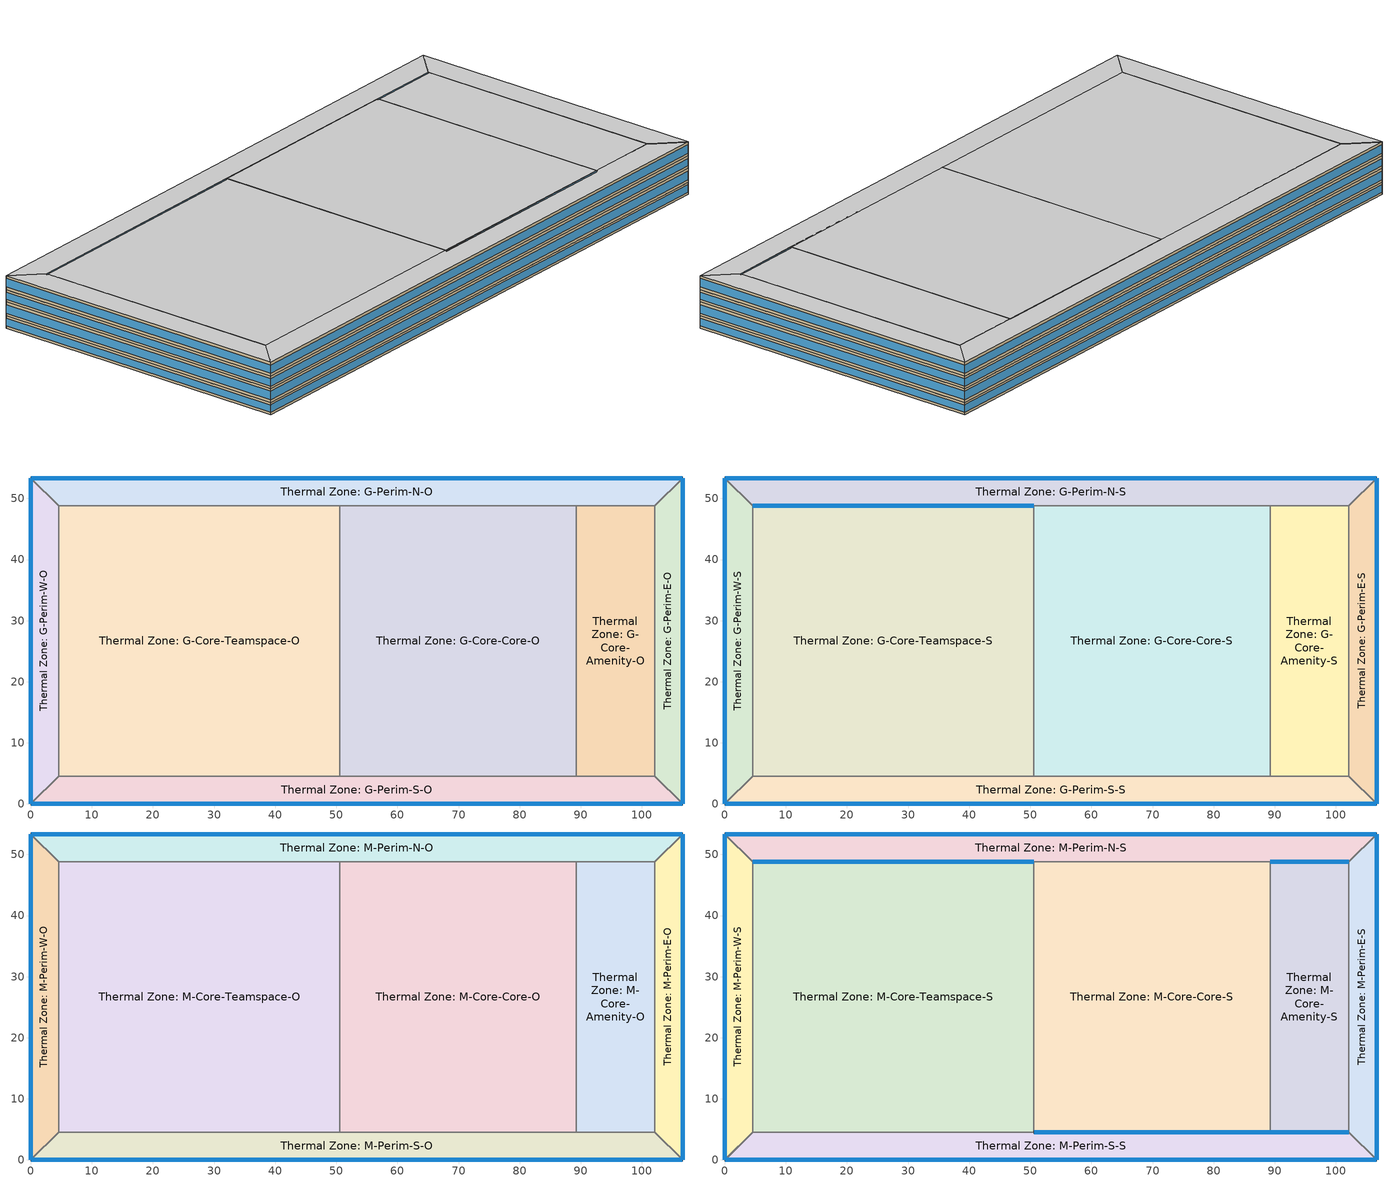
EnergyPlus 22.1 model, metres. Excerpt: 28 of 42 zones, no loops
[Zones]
Thermal Zone: G-Core-Amenity-O
 floor ground (ExtSlabCarpet 4in ClimateZone 1-8): 102.11,48.77 102.11,4.57 89.21,4.57 89.21,48.77 z0
 wall to Thermal Zone: G-Perim-N-O (Interior Wall): 102.11,48.77 89.21,48.77 z0:2.13
 wall to Thermal Zone: G-Perim-E-O (Interior Wall): 102.11,4.57 102.11,48.77 z0:2.13
 wall to Thermal Zone: G-Perim-S-O (Interior Wall): 89.21,4.57 102.11,4.57 z0:2.13
 wall to Thermal Zone: G-Core-Core-O (Interior Wall): 89.21,48.77 89.21,4.57 z0:2.13
Thermal Zone: G-Core-Core-O
 floor ground (ExtSlabCarpet 4in ClimateZone 1-8): 89.21,48.77 89.21,4.57 50.6,4.57 50.6,48.77 z0
 wall to Thermal Zone: G-Perim-S-O (Interior Wall): 50.6,4.57 89.21,4.57 z0:2.13
 wall to Thermal Zone: G-Core-Teamspace-O (Interior Wall): 50.6,48.77 50.6,4.57 z0:2.13
 wall to Thermal Zone: G-Perim-N-O (Interior Wall): 89.21,48.77 50.6,48.77 z0:2.13
Thermal Zone: G-Core-Teamspace-O
 floor ground (ExtSlabCarpet 4in ClimateZone 1-8): 50.6,48.77 50.6,4.57 4.57,4.57 4.57,48.77 z0
 wall to Thermal Zone: G-Perim-S-O (Interior Wall): 4.57,4.57 50.6,4.57 z0:2.13
 wall to Thermal Zone: G-Perim-W-O (Interior Wall): 4.57,48.77 4.57,4.57 z0:2.13
 wall to Thermal Zone: G-Perim-N-O (Interior Wall): 50.6,48.77 4.57,48.77 z0:2.13
Thermal Zone: G-Perim-E-O
 floor ground (ExtSlabCarpet 4in ClimateZone 1-8): 106.68,53.34 106.68,0 102.11,4.57 102.11,48.77 z0
 wall outside (NewConstruction_RSI_2.466_Rvalue_14.000): 106.68,0 106.68,53.34 z0:2.13
 wall to Thermal Zone: G-Perim-S-O (Interior Wall): 102.11,4.57 106.68,0 z0:2.13
 wall to Thermal Zone: G-Perim-N-O (Interior Wall): 106.68,53.34 102.11,48.77 z0:2.13
 window (Glazing_ufactor_2.044_shgc_0.320): 106.68,0.03 106.68,53.31 z0.43:1.71
Thermal Zone: G-Perim-N-O
 floor ground (ExtSlabCarpet 4in ClimateZone 1-8): 106.68,53.34 102.11,48.77 4.57,48.77 0,53.34 z0
 wall outside (NewConstruction_RSI_2.466_Rvalue_14.000): 106.68,53.34 0,53.34 z0:2.13
 wall to Thermal Zone: G-Perim-W-O (Interior Wall): 0,53.34 4.57,48.77 z0:2.13
 window (Glazing_ufactor_2.044_shgc_0.320): 106.63,53.34 0.05,53.34 z0.43:1.71
Thermal Zone: G-Perim-S-O
 floor ground (ExtSlabCarpet 4in ClimateZone 1-8): 106.68,0 0,0 4.57,4.57 102.11,4.57 z0
 wall outside (NewConstruction_RSI_2.466_Rvalue_14.000): 0,0 106.68,0 z0:2.13
 wall to Thermal Zone: G-Perim-W-O (Interior Wall): 4.57,4.57 0,0 z0:2.13
 window (Glazing_ufactor_2.044_shgc_0.320): 0.05,0 106.63,0 z0.43:1.71
Thermal Zone: G-Perim-W-O
 floor ground (ExtSlabCarpet 4in ClimateZone 1-8): 0,53.34 4.57,48.77 4.57,4.57 0,0 z0
 wall outside (NewConstruction_RSI_2.466_Rvalue_14.000): 0,53.34 0,0 z0:2.13
 window (Glazing_ufactor_2.044_shgc_0.320): 0,53.31 0,0.03 z0.43:1.71
Thermal Zone: G-Core-Amenity-S
 floor to Thermal Zone: G-Core-Amenity-O (Interior Floor_Air): 102.11,48.77 102.11,4.57 89.21,4.57 89.21,48.77 z2.13
 wall to Thermal Zone: G-Perim-S-S (Interior Wall): 89.21,4.57 102.11,4.57 z4.27:4.57; 89.21,4.57 102.11,4.57 z2.13:4.27
 wall to Thermal Zone: G-Perim-N-S (Interior Wall): 102.11,48.77 89.21,48.77 z2.13:4.27; 102.11,48.77 89.21,48.77 z4.27:4.57
 wall to Thermal Zone: G-Perim-E-S (Interior Wall): 102.11,4.57 102.11,48.77 z2.13:4.57
 wall to Thermal Zone: G-Core-Core-S (Interior Wall): 89.21,48.77 89.21,4.57 z2.13:4.57
 ceiling adiabatic (Interior Ceiling): 102.11,4.57 102.11,48.77 89.21,48.77 89.21,4.57 z4.57
Thermal Zone: G-Core-Core-S
 floor to Thermal Zone: G-Core-Core-O (Interior Floor_Air): 89.21,48.77 89.21,4.57 50.6,4.57 50.6,48.77 z2.13
 wall to Thermal Zone: G-Perim-S-S (Interior Wall): 50.6,4.57 89.21,4.57 z2.13:4.27
 wall to Thermal Zone: G-Core-Teamspace-S (Interior Wall): 50.6,48.77 50.6,4.57 z2.13:4.57
 wall to Thermal Zone: G-Perim-N-S (Interior Wall): 89.21,48.77 50.6,48.77 z2.13:4.27
 ceiling adiabatic (Interior Ceiling): 89.21,4.57 89.21,48.77 50.6,48.77 50.6,4.57 z4.57
Thermal Zone: G-Core-Teamspace-S
 floor to Thermal Zone: G-Core-Teamspace-O (Interior Floor_Air): 50.6,48.77 50.6,4.57 4.57,4.57 4.57,48.77 z2.13
 wall outside (NewConstruction_RSI_2.466_Rvalue_14.000): 50.6,48.77 4.57,48.77 z4.27:4.57
 wall to Thermal Zone: G-Perim-S-S (Interior Wall): 4.57,4.57 50.6,4.57 z2.13:4.27
 wall to Thermal Zone: G-Perim-W-S (Interior Wall): 4.57,48.77 4.57,4.57 z2.13:4.57
 wall to Thermal Zone: G-Perim-N-S (Interior Wall): 50.6,48.77 4.57,48.77 z2.13:4.27
 window (Glazing_ufactor_2.044_shgc_0.320): 50.57,48.77 4.6,48.77 z4.33:4.51
 ceiling adiabatic (Interior Ceiling): 50.6,4.57 50.6,48.77 4.57,48.77 4.57,4.57 z4.57
Thermal Zone: G-Perim-E-S
 floor to Thermal Zone: G-Perim-E-O (Interior Floor_Air): 106.68,53.34 106.68,0 102.11,4.57 102.11,48.77 z2.13
 wall outside (NewConstruction_RSI_2.466_Rvalue_14.000): 106.68,0 106.68,53.34 z2.13:4.57
 wall to Thermal Zone: G-Perim-S-S (Interior Wall): 102.11,4.57 106.68,0 z2.13:4.57
 wall to Thermal Zone: G-Perim-N-S (Interior Wall): 106.68,53.34 102.11,48.77 z2.13:4.57
 window (Glazing_ufactor_2.044_shgc_0.320): 106.68,0.03 106.68,53.31 z2.62:4.08
 ceiling adiabatic (Interior Ceiling): 106.68,0 106.68,53.34 102.11,48.77 102.11,4.57 z4.57
Thermal Zone: G-Perim-N-S
 floor to Thermal Zone: G-Perim-N-O (Interior Floor_Air): 106.68,53.34 102.11,48.77 4.57,48.77 0,53.34 z2.13
 wall outside (NewConstruction_RSI_2.466_Rvalue_14.000): 106.68,53.34 0,53.34 z2.13:4.57
 wall to Thermal Zone: G-Perim-W-S (Interior Wall): 0,53.34 4.57,48.77 z2.13:4.57
 window (Glazing_ufactor_2.044_shgc_0.320): 106.63,53.34 0.05,53.34 z2.62:4.08
 ceiling adiabatic (Interior Ceiling): 102.11,48.77 106.68,53.34 0,53.34 4.57,48.77 z4.57
Thermal Zone: G-Perim-S-S
 floor to Thermal Zone: G-Perim-S-O (Interior Floor_Air): 106.68,0 0,0 4.57,4.57 102.11,4.57 z2.13
 wall outside (NewConstruction_RSI_2.466_Rvalue_14.000): 0,0 106.68,0 z2.13:4.57
 wall to Thermal Zone: G-Perim-W-S (Interior Wall): 4.57,4.57 0,0 z2.13:4.57
 window (Glazing_ufactor_2.044_shgc_0.320): 0.05,0 106.63,0 z2.62:4.08
 ceiling adiabatic (Interior Ceiling): 106.68,0 102.11,4.57 4.57,4.57 0,0 z4.57
Thermal Zone: G-Perim-W-S
 floor to Thermal Zone: G-Perim-W-O (Interior Floor_Air): 0,53.34 4.57,48.77 4.57,4.57 0,0 z2.13
 wall outside (NewConstruction_RSI_2.466_Rvalue_14.000): 0,53.34 0,0 z2.13:4.57
 window (Glazing_ufactor_2.044_shgc_0.320): 0,53.31 0,0.03 z2.62:4.08
 ceiling adiabatic (Interior Ceiling): 4.57,4.57 4.57,48.77 0,53.34 0,0 z4.57
Thermal Zone: M-Core-Amenity-O
 floor adiabatic (Interior Floor): 102.11,48.77 102.11,4.57 89.21,4.57 89.21,48.77 z4.57
 wall to Thermal Zone: M-Perim-N-O (Interior Wall): 102.11,48.77 89.21,48.77 z4.57:6.71
 wall to Thermal Zone: M-Perim-E-O (Interior Wall): 102.11,4.57 102.11,48.77 z4.57:6.71
 wall to Thermal Zone: M-Perim-S-O (Interior Wall): 89.21,4.57 102.11,4.57 z4.57:6.71
 wall to Thermal Zone: M-Core-Core-O (Interior Wall): 89.21,48.77 89.21,4.57 z4.57:6.71
Thermal Zone: M-Core-Core-O
 floor adiabatic (Interior Floor): 89.21,48.77 89.21,4.57 50.6,4.57 50.6,48.77 z4.57
 wall to Thermal Zone: M-Perim-S-O (Interior Wall): 50.6,4.57 89.21,4.57 z4.57:6.71
 wall to Thermal Zone: M-Core-Teamspace-O (Interior Wall): 50.6,48.77 50.6,4.57 z4.57:6.71
 wall to Thermal Zone: M-Perim-N-O (Interior Wall): 89.21,48.77 50.6,48.77 z4.57:6.71
Thermal Zone: M-Core-Teamspace-O
 floor adiabatic (Interior Floor): 50.6,48.77 50.6,4.57 4.57,4.57 4.57,48.77 z4.57
 wall to Thermal Zone: M-Perim-S-O (Interior Wall): 4.57,4.57 50.6,4.57 z4.57:6.71
 wall to Thermal Zone: M-Perim-W-O (Interior Wall): 4.57,48.77 4.57,4.57 z4.57:6.71
 wall to Thermal Zone: M-Perim-N-O (Interior Wall): 50.6,48.77 4.57,48.77 z4.57:6.71
Thermal Zone: M-Perim-E-O
 floor adiabatic (Interior Floor): 106.68,53.34 106.68,0 102.11,4.57 102.11,48.77 z4.57
 wall outside (NewConstruction_RSI_2.466_Rvalue_14.000): 106.68,0 106.68,53.34 z4.57:6.71
 wall to Thermal Zone: M-Perim-S-O (Interior Wall): 102.11,4.57 106.68,0 z4.57:6.71
 wall to Thermal Zone: M-Perim-N-O (Interior Wall): 106.68,53.34 102.11,48.77 z4.57:6.71
 window (Glazing_ufactor_2.044_shgc_0.320): 106.68,0.03 106.68,53.31 z5:6.28
Thermal Zone: M-Perim-N-O
 floor adiabatic (Interior Floor): 106.68,53.34 102.11,48.77 4.57,48.77 0,53.34 z4.57
 wall outside (NewConstruction_RSI_2.466_Rvalue_14.000): 106.68,53.34 0,53.34 z4.57:6.71
 wall to Thermal Zone: M-Perim-W-O (Interior Wall): 0,53.34 4.57,48.77 z4.57:6.71
 window (Glazing_ufactor_2.044_shgc_0.320): 106.63,53.34 0.05,53.34 z5:6.28
Thermal Zone: M-Perim-S-O
 floor adiabatic (Interior Floor): 106.68,0 0,0 4.57,4.57 102.11,4.57 z4.57
 wall outside (NewConstruction_RSI_2.466_Rvalue_14.000): 0,0 106.68,0 z4.57:6.71
 wall to Thermal Zone: M-Perim-W-O (Interior Wall): 4.57,4.57 0,0 z4.57:6.71
 window (Glazing_ufactor_2.044_shgc_0.320): 0.05,0 106.63,0 z5:6.28
Thermal Zone: M-Perim-W-O
 floor adiabatic (Interior Floor): 0,53.34 4.57,48.77 4.57,4.57 0,0 z4.57
 wall outside (NewConstruction_RSI_2.466_Rvalue_14.000): 0,53.34 0,0 z4.57:6.71
 window (Glazing_ufactor_2.044_shgc_0.320): 0,53.31 0,0.03 z5:6.28
Thermal Zone: M-Core-Amenity-S
 floor to Thermal Zone: M-Core-Amenity-O (Interior Floor_Air): 102.11,48.77 102.11,4.57 89.21,4.57 89.21,48.77 z6.71
 wall to Thermal Zone: M-Perim-N-S (Interior Wall): 102.11,48.77 89.21,48.77 z6.71:8.84
 wall to Thermal Zone: M-Perim-E-S (Interior Wall): 102.11,4.57 102.11,48.77 z6.71:9.14
 wall to Thermal Zone: M-Perim-S-S (Interior Wall): 89.21,4.57 102.11,4.57 z6.71:8.84
 wall to Thermal Zone: M-Core-Core-S (Interior Wall): 89.21,48.77 89.21,4.57 z6.71:9.14
 ceiling adiabatic (Interior Ceiling): 102.11,4.57 102.11,48.77 89.21,48.77 89.21,4.57 z9.14
Thermal Zone: M-Core-Core-S
 floor to Thermal Zone: M-Core-Core-O (Interior Floor_Air): 89.21,48.77 89.21,4.57 50.6,4.57 50.6,48.77 z6.71
 wall outside (NewConstruction_RSI_2.466_Rvalue_14.000): 50.6,4.57 89.21,4.57 z8.84:9.14
 wall to Thermal Zone: M-Perim-S-S (Interior Wall): 50.6,4.57 89.21,4.57 z6.71:8.84
 wall to Thermal Zone: M-Core-Teamspace-S (Interior Wall): 50.6,48.77 50.6,4.57 z6.71:9.14
 wall to Thermal Zone: M-Perim-N-S (Interior Wall): 89.21,48.77 50.6,48.77 z6.71:8.84; 89.21,48.77 50.6,48.77 z8.84:9.14
 window (Glazing_ufactor_2.044_shgc_0.320): 50.62,4.57 89.2,4.57 z8.9:9.08
 ceiling adiabatic (Interior Ceiling): 89.21,4.57 89.21,48.77 50.6,48.77 50.6,4.57 z9.14
Thermal Zone: M-Core-Teamspace-S
 floor to Thermal Zone: M-Core-Teamspace-O (Interior Floor_Air): 50.6,48.77 50.6,4.57 4.57,4.57 4.57,48.77 z6.71
 wall to Thermal Zone: M-Perim-N-S (Interior Wall): 50.6,48.77 4.57,48.77 z6.71:8.84
 wall to Thermal Zone: M-Perim-W-S (Interior Wall): 4.57,48.77 4.57,4.57 z6.71:9.14
 wall to Thermal Zone: M-Perim-S-S (Interior Wall): 4.57,4.57 50.6,4.57 z6.71:8.84
 ceiling adiabatic (Interior Ceiling): 50.6,4.57 50.6,48.77 4.57,48.77 4.57,4.57 z9.14
Thermal Zone: M-Perim-E-S
 floor to Thermal Zone: M-Perim-E-O (Interior Floor_Air): 106.68,53.34 106.68,0 102.11,4.57 102.11,48.77 z6.71
 wall outside (NewConstruction_RSI_2.466_Rvalue_14.000): 106.68,0 106.68,53.34 z6.71:9.14
 wall to Thermal Zone: M-Perim-S-S (Interior Wall): 102.11,4.57 106.68,0 z6.71:9.14
 wall to Thermal Zone: M-Perim-N-S (Interior Wall): 106.68,53.34 102.11,48.77 z6.71:9.14
 window (Glazing_ufactor_2.044_shgc_0.320): 106.68,0.03 106.68,53.31 z7.19:8.66
 ceiling adiabatic (Interior Ceiling): 106.68,0 106.68,53.34 102.11,48.77 102.11,4.57 z9.14
Thermal Zone: M-Perim-N-S
 floor to Thermal Zone: M-Perim-N-O (Interior Floor_Air): 106.68,53.34 102.11,48.77 4.57,48.77 0,53.34 z6.71
 wall outside (NewConstruction_RSI_2.466_Rvalue_14.000): 106.68,53.34 0,53.34 z6.71:9.14; 89.21,48.77 102.11,48.77 / 4.57,48.77 50.6,48.77 z8.84:9.14
 wall to Thermal Zone: M-Perim-W-S (Interior Wall): 0,53.34 4.57,48.77 z6.71:9.14
 window (Glazing_ufactor_2.044_shgc_0.320): 106.63,53.34 0.05,53.34 z7.19:8.66; 89.22,48.77 102.1,48.77 / 4.6,48.77 50.57,48.77 z8.9:9.08
 ceiling adiabatic (Interior Ceiling): 102.11,48.77 106.68,53.34 0,53.34 4.57,48.77 z9.14
Thermal Zone: M-Perim-S-S
 floor to Thermal Zone: M-Perim-S-O (Interior Floor_Air): 106.68,0 0,0 4.57,4.57 102.11,4.57 z6.71
 wall outside (NewConstruction_RSI_2.466_Rvalue_14.000): 102.11,4.57 89.21,4.57 z8.84:9.14; 0,0 106.68,0 z6.71:9.14
 wall to Thermal Zone: M-Perim-W-S (Interior Wall): 4.57,4.57 0,0 z6.71:9.14
 window (Glazing_ufactor_2.044_shgc_0.320): 102.1,4.57 89.22,4.57 z8.9:9.08; 0.05,0 106.63,0 z7.19:8.66
 ceiling adiabatic (Interior Ceiling): 106.68,0 102.11,4.57 4.57,4.57 0,0 z9.14
Thermal Zone: M-Perim-W-S
 floor to Thermal Zone: M-Perim-W-O (Interior Floor_Air): 0,53.34 4.57,48.77 4.57,4.57 0,0 z6.71
 wall outside (NewConstruction_RSI_2.466_Rvalue_14.000): 0,53.34 0,0 z6.71:9.14
 window (Glazing_ufactor_2.044_shgc_0.320): 0,53.31 0,0.03 z7.19:8.66
 ceiling adiabatic (Interior Ceiling): 4.57,4.57 4.57,48.77 0,53.34 0,0 z9.14
[Building]
Building 1: North Axis=0
[SITE:LOCATION]
Mountain View-Moffett Federal Field: Latitude=37.4; Longitude=-122.05; Time Zone=-8; Elevation=12
[SIZINGPERIOD:DESIGNDAY] Day of Month=21; DryBulb Temperature Range Modifier Type=DefaultMultipliers; Humidity Condition Type=Wetbulb; Barometric Pressure=101288; Rain Indicator=No; Snow Indicator=No; Daylight Saving Time Indicator=No; Solar Model Indicator=ASHRAEClearSky; Begin Environment Reset Mode=FullResetAtBeginEnvironment
Name | Month | Day Type | Maximum DryBulb Temperature | Daily DryBulb Temperature Range | Wetbulb or DewPoint at Maximum DryBulb | Wind Speed | Wind Direction | Sky Clearness
Mountain View-Moffett Federal Field Heating Design Day 99.6% Condns DB | 12 | WinterDesignDay | 2.5 | 0 | 2.5 | 0.6 | 140 | 0
Mountain View-Moffett Federal Field Jan 2% Condns DB=>MCWB (0.2% Condns DB=>MWB) | 1 | SummerDesignDay | 15.8 | 7.5 | 11.4 | 3.2 | 315 | 1
Mountain View-Moffett Federal Field Feb 2% Condns DB=>MCWB (0.2% Condns DB=>MWB) | 2 | SummerDesignDay | 19.058 | 9.5 | 13.3 | 2.5 | 338 | 1
Mountain View-Moffett Federal Field Mar 2% Condns DB=>MCWB (0.2% Condns DB=>MWB) | 3 | SummerDesignDay | 24.8 | 9.9 | 16.9 | 3.1 | 341 | 1
[Material] Thermal Absorptance=0.9
Name | Roughness | Thickness | Conductivity | Density | Specific Heat | Solar Absorptance | Visible Absorptance
1/2IN Gypsum | Smooth | 0.01271 | 0.16 | 784.9 | 830 | 0.92 | 0.92
F16 Acoustic tile | MediumSmooth | 0.0191 | 0.06 | 368 | 590 | 0.3 | 0.3
G01a 19mm gypsum board | MediumSmooth | 0.019 | 0.16 | 800 | 1090 | 0.4 | 0.4
M11 100mm lightweight concrete | MediumRough | 0.1016 | 0.53 | 1280 | 840 | 0.5 | 0.5
MAT-CC05 4 HW CONCRETE 1 | Rough | 0.1016 | 1.311 | 2240 | 836.8 | 0.85 | 0.85
[MATERIAL]
Wall Insulation [39]_asRSI:2.466: Roughness=MediumRough; Thickness=0.0910595; Conductivity=0.045; Density=265; Specific Heat=836.8; Thermal Absorptance=0.9; Solar Absorptance=0.7; Visible Absorptance=0.7
[Material:NoMass] Thermal Absorptance=0.9
Name | Roughness | Thermal Resistance | Solar Absorptance | Visible Absorptance
CP02 CARPET PAD 2 | Smooth | 0.1 | 0.8 | 0.8
MAT-SHEATH | Rough | 0.36256 | 0.7 | 0.7
[Material:AirGap]
Name | Thermal Resistance
F04 Wall air space resistance | 0.15
F05 Ceiling air space resistance | 0.18
[WINDOWMATERIAL:SIMPLEGLAZINGSYSTEM]
Glass_ufactor_2.044_shgc_0.320: UFactor=2.04418; Solar Heat Gain Coefficient=0.32
[Construction]
ExtSlabCarpet 4in ClimateZone 1-8: MAT-CC05 4 HW CONCRETE 1, CP02 CARPET PAD 2
Interior Ceiling: M11 100mm lightweight concrete, F05 Ceiling air space resistance, F16 Acoustic tile
Interior Floor: F16 Acoustic tile, F05 Ceiling air space resistance, M11 100mm lightweight concrete
Interior Floor_Air: F16 Acoustic tile
Interior Wall: G01a 19mm gypsum board, F04 Wall air space resistance, G01a 19mm gypsum board
InternalMass_Conc: MAT-CC05 4 HW CONCRETE 1
[CONSTRUCTION]
Glazing_ufactor_2.044_shgc_0.320: Glass_ufactor_2.044_shgc_0.320
NewConstruction_RSI_2.466_Rvalue_14.000: MAT-SHEATH, Wall Insulation [39]_asRSI:2.466, 1/2IN Gypsum
[Zone]
Name | Multiplier | Part of Total Floor Area
Thermal Zone: G-Core-Amenity-O; Thermal Zone: G-Core-Core-O; Thermal Zone: G-Core-Teamspace-O; Thermal Zone: G-Perim-E-O; Thermal Zone: G-Perim-N-O; Thermal Zone: G-Perim-S-O; Thermal Zone: G-Perim-W-O | 1 | Yes
Thermal Zone: G-Core-Amenity-S; Thermal Zone: G-Core-Core-S; Thermal Zone: G-Core-Teamspace-S; Thermal Zone: G-Perim-E-S; Thermal Zone: G-Perim-N-S; Thermal Zone: G-Perim-S-S; Thermal Zone: G-Perim-W-S | 1 | No
Thermal Zone: M-Core-Amenity-O; Thermal Zone: M-Core-Core-O; Thermal Zone: M-Core-Teamspace-O; Thermal Zone: M-Perim-E-O; Thermal Zone: M-Perim-N-O; Thermal Zone: M-Perim-S-O; Thermal Zone: M-Perim-W-O | 6 | Yes
Thermal Zone: M-Core-Amenity-S; Thermal Zone: M-Core-Core-S; Thermal Zone: M-Core-Teamspace-S; Thermal Zone: M-Perim-E-S; Thermal Zone: M-Perim-N-S; Thermal Zone: M-Perim-S-S; Thermal Zone: M-Perim-W-S | 6 | No
[InternalMass] Construction=InternalMass_Conc
Name | Zone or ZoneList | Surface Area
Internal Mass 3 | Thermal Zone: G-Core-Amenity-S | 0.0028491
Internal Mass 4 | Thermal Zone: G-Core-Core-S | 0.00853384
Internal Mass 6 | Thermal Zone: G-Core-Teamspace-S | 0.0101706
Internal Mass 8 | Thermal Zone: G-Perim-E-S | 0.00111484
Internal Mass 10 | Thermal Zone: G-Perim-N-S | 0.00233419
Internal Mass 12 | Thermal Zone: G-Perim-S-S | 0.00233419
Internal Mass 14 | Thermal Zone: G-Perim-W-S | 0.00111484
Internal Mass 16 | Thermal Zone: M-Core-Amenity-S | 0.0028491
Internal Mass 18 | Thermal Zone: M-Core-Core-S | 0.00853384
Internal Mass 20 | Thermal Zone: M-Core-Teamspace-S | 0.0101706
Internal Mass 22 | Thermal Zone: M-Perim-E-S | 0.00111484
Internal Mass 24 | Thermal Zone: M-Perim-N-S | 0.00233419
Internal Mass 26 | Thermal Zone: M-Perim-S-S | 0.00233419
Internal Mass 28 | Thermal Zone: M-Perim-W-S | 0.00111484
[SHADING:OVERHANG:PROJECTION] Height above Window or Door=0; Tilt Angle from WindowDoor=90; Depth as Fraction of WindowDoor Height=0.001
Name | Window or Door
Shading:Overhang:Projection on Surface 286 window | Surface 286 window
Shading:Overhang:Projection on Surface 40 window | Surface 40 window
Shading:Overhang:Projection on Surface 68 window | Surface 68 window
Shading:Overhang:Projection on Surface 121 window | Surface 121 window
Shading:Overhang:Projection on Surface 162 window | Surface 162 window
Shading:Overhang:Projection on Surface 129 window | Surface 129 window
Shading:Overhang:Projection on Surface 293 window | Surface 293 window
Shading:Overhang:Projection on Surface 292 window | Surface 292 window
Shading:Overhang:Projection on Surface 239 window | Surface 239 window
Shading:Overhang:Projection on Surface 274 window | Surface 274 window
Shading:Overhang:Projection on Surface 247 window | Surface 247 window
Shading:Overhang:Projection on Surface 16 window | Surface 16 window
Shading:Overhang:Projection on Surface 48 window | Surface 48 window
